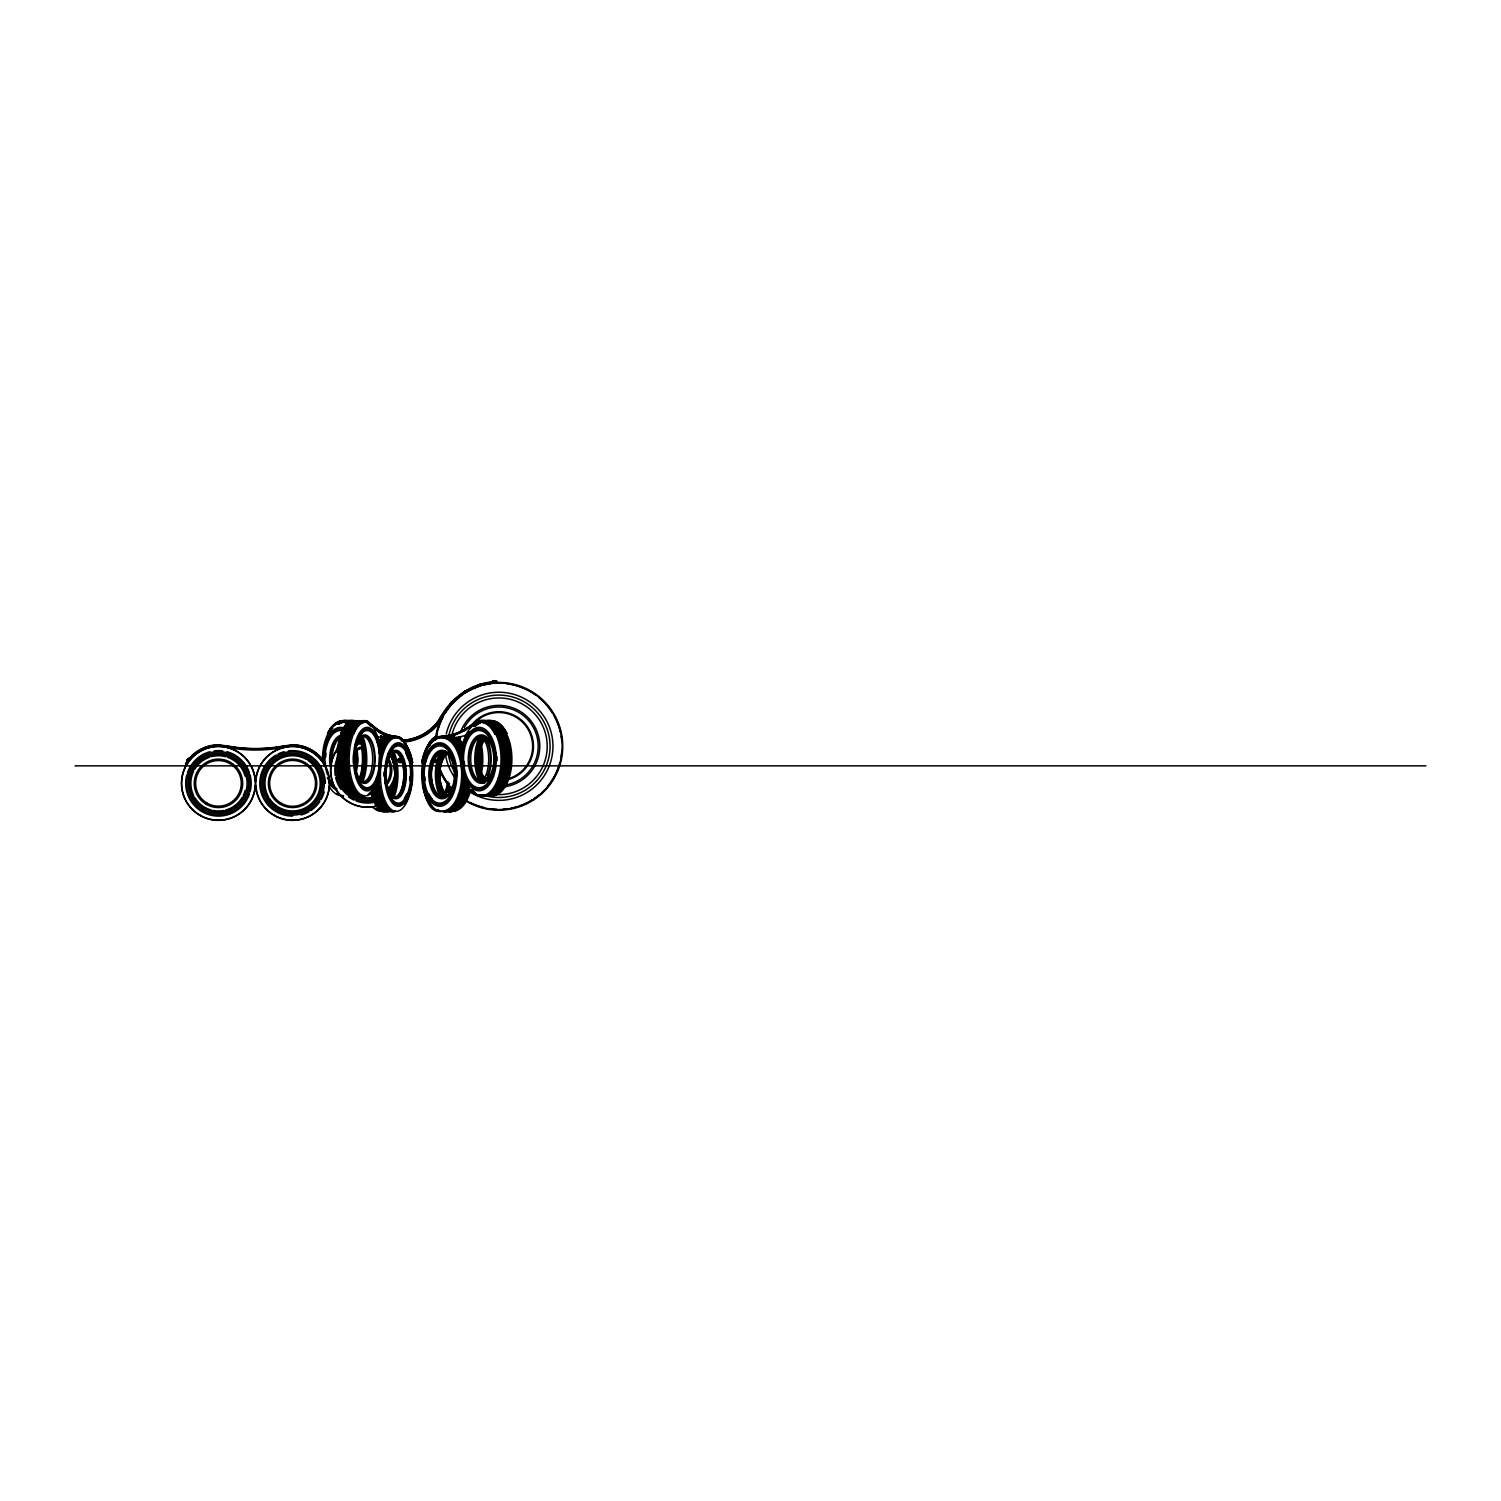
<?xml version="1.0" encoding="UTF-8"?>
<svg xmlns="http://www.w3.org/2000/svg" width="1501" height="1501" viewBox="0 0 1501 1501"><rect width="100%" height="100%" fill="white"/><g stroke="black" fill="none" stroke-linecap="round" stroke-linejoin="round"><path stroke-width="1.5" d="M352.21 720.93A37.825 16.286 90 0 0 340.952 733.389L353.579 734.214A36.587 15.761 -90 0 1 372.436 726.09A156.442 67.357 90 0 0 395.664 737.573A36.587 15.761 -90 0 1 411.48 762.808L411.48 762.414A37.825 16.286 -90 0 0 399.379 737.104L395.213 736.353A155.335 66.87 -90 0 1 372.117 724.945L367.764 721.418A38.107 16.398 -90 0 0 352.172 733.201L350.352 733.201A38.107 16.398 -90 0 1 361.685 720.649M434.633 760.219C434.802 764.835 435.909 759.506 434.746 760.519M411.462 762.752L410.918 762.452A37.731 20.489 -90 0 0 409.304 755.66M497.375 730.762L497.506 729.636M502.253 730.555L502.929 729.824M502.141 730.236L503.454 730.068M492.684 720.93A37.825 20.545 90 0 1 506.888 733.389L494.936 734.214A36.587 19.869 90 0 0 471.145 726.09A156.442 84.975 90 0 1 441.838 737.573A36.587 19.869 -90 0 0 421.894 762.808L421.781 762.414A37.825 20.545 -90 0 1 437.035 737.104L444.409 736.072A155.091 84.244 90 0 0 456.773 733.651M399.96 761.382C397.371 760.275 402.024 762.152 399.604 759.75M495.78 729.993L497.544 728.473L498.726 730.33L497.075 730.931L496.156 728.473M498.445 730.931L498.82 729.411M501.296 730.011L503.041 728.492L503.961 730.931L501.296 730.011L504.242 730.349M503.961 730.931L504.336 729.411M404.144 743.07A36.587 19.869 90 0 1 412.512 762.808L412.625 762.414A37.825 20.545 90 0 0 404.726 742.939M435.965 760.369L434.389 759.131L433.17 761.87L435.571 761.87L435.403 759.881L435.571 761.87M409.923 759.337L409.642 756.41L410.28 758.043M410.317 758.999L410.655 757.705M412.531 762.752L410.674 762.339M409.21 759.337L408.985 756.41M409.51 758.999L409.998 757.705M399.135 760.275L400.729 760.838M495.874 729.073L497.544 728.473M497.075 730.931L498.726 730.33M501.653 728.492L504.055 730.011M409.623 758.512L408.685 756.748M438.892 720.011C450.037 698.209 471.914 682.036 496.887 681.529L480.282 684.287L464.822 691.267L451.576 701.943M439.136 720.18L441.707 715.639L442.795 716.371A49.101 49.101 0 0 1 404.989 741.325M439.324 720.311L451.651 701.999M493.529 727.066A37.731 20.489 90 0 1 497.6 733.464L497.75 733.201A38.107 20.695 90 0 0 478.069 721.418L473.059 724.683M497.6 733.464L499.026 733.464A37.731 20.489 -90 0 0 494.955 727.066M499.026 733.464L500.79 733.464A37.731 20.489 -90 0 0 486.624 721.024M500.79 733.464L503.323 733.464A37.731 20.489 -90 0 0 499.251 727.066M503.323 733.464L504.749 733.464A37.731 20.489 -90 0 0 500.677 727.066M504.749 733.464L506.888 733.389M189.595 758.418L188.244 760.256M442.101 715.902L451.914 702.243L464.935 691.454M186.874 761.626L188.807 759.112M188.544 759.468L187.419 759.562M188.788 759.525L187.381 760.951M187.231 761.176L188.357 758.418L187.306 761.476M187.55 761.101L189.445 758.268M188.469 759.562L187.981 760.594M345.849 730.631L345.868 729.43L344.874 730.649M346.149 730.199L345.136 730.574M398.028 760.369L399.622 759.131L401.067 759.881L399.773 762.602C397.803 758.08 400.335 765.548 398.478 759.881M399.622 759.131L401.367 761.382M456.942 698.397L465.085 691.717L480.376 684.587M452.514 702.824L463.809 693.575M497.75 733.201L494.936 734.214M321.252 758.343L323.522 759.544M343.785 729.411L346.506 728.473L343.785 729.411L345.793 730.931L346.506 728.473M344.292 730.931L346.994 730.011M349.752 729.411L352.454 728.492L349.752 729.411L351.741 730.931L352.454 728.492M350.258 730.931L352.96 730.011M330.07 729.411L330.445 730.931L330.07 729.411L332.753 728.492A2.308 1.257 -25.1 0 0 331.608 728.717M346.468 722.9A36.587 19.869 90 0 0 327.574 734.214L327.818 733.201A38.107 20.695 90 0 1 347.5 721.418M473.49 724.683L478.481 721.418A38.107 20.695 90 0 1 498.182 733.201M476.155 723.595L479.494 721.418M476.211 723.951L479.926 721.418M476.643 723.951L479.945 721.793M476.267 724.683L479.607 722.506M351.046 729.861L351.816 730.631L351.834 729.43M340.952 733.389L341.309 733.201A38.107 16.398 90 0 1 352.641 720.649M491.934 681.998L496.418 681.285L491.972 682.223M496.381 681.585L492.197 682.205M497.075 682.711C474.504 683.462 453.64 696.633 442.626 716.258A48.895 48.895 0 0 1 404.97 741.138M424.595 762.339L421.894 762.808M493.623 681.717L495.011 681.529L494.092 682.223M422.926 762.414L423.92 762.452M495.03 682.036L493.698 682.205L496.137 681.529M493.566 681.848L495.049 681.773M495.799 681.698L493.904 682.167M492.778 682.186L492.591 681.098L495.424 680.685L495.593 681.717L493.829 681.679M492.722 681.867L495.555 681.398M486.587 683.574L490.771 683.124M494.748 681.717L496.193 681.792M438.724 737.216L445.835 736.072A155.091 84.244 90 0 0 450.825 735.509M492.609 681.154L495.424 680.628M497.075 729.467L496.737 730.537M330.164 730.349L331.552 730.349M327.818 733.201L329.075 733.201M341.309 733.201L342.66 733.201A38.107 16.398 90 0 1 353.992 720.649M342.66 733.201L344.198 733.201A38.107 16.398 -90 0 1 355.531 720.649M344.198 733.201L346.112 733.201A38.107 16.398 90 0 1 357.444 720.649M346.112 733.201L348.814 733.201A38.107 16.398 -90 0 1 360.146 720.649M348.814 733.201L350.352 733.201M75.05 765.848L1425.95 765.848M396.977 736.841L391.686 736.072A155.091 84.244 90 0 1 386.695 735.509M350.915 730.555L352.172 729.542M352.172 733.201L353.579 734.214M497.413 729.824L496.55 730.424M380.86 735.903L384.275 737.723M497.263 729.073L498.538 730.011M496.062 729.411L497.356 730.33M366.413 721.418L370.372 724.683A155.091 66.757 -90 0 0 372.229 726.371M365.963 721.418L369.921 724.683M424.126 758.043L424.108 758.999A31.727 13.659 -90 0 0 423.076 764.722M451.463 701.83L452.833 703.125M322.208 759.112L323.784 761.157M322.133 759.468L321.908 758.737M321.458 758.587L322.903 760.031L321.852 758.737M323.222 760.838L322.996 760.144M322.602 758.418L324.122 762.001M464.653 691.023L465.423 692.261M480.207 684.006L480.62 685.394M496.85 681.266L497.187 683.33M493.998 680.816L494.185 681.979M450.094 737.554A37.018 20.113 -90 0 1 463.077 748.023M468.162 785.961A37.018 20.113 -90 0 1 447.992 811.497M450.075 737.985A36.587 19.869 -90 0 1 462.908 748.324M467.956 785.83A36.587 19.869 -90 0 1 448.011 811.065M451.951 737.554A37.018 20.113 90 0 1 461.858 743.483M469.588 788.231A37.018 20.113 90 0 1 449.85 811.497M451.932 737.985A36.587 19.869 90 0 1 461.726 743.839M469.363 788.081A36.587 19.869 90 0 1 449.868 811.065M440.938 811.197A37.018 20.113 90 0 1 437.504 809.733M444.784 737.554A37.018 20.113 90 0 1 461.633 757.724M463.809 776.467A37.018 20.113 90 0 1 442.664 811.497M444.765 737.985A36.587 19.869 -90 0 1 449.868 739.73M454.54 743.839A36.587 19.869 -90 0 1 461.426 757.911M463.565 776.449A36.587 19.869 -90 0 1 452.739 807.125M447.861 810.315A36.587 19.869 -90 0 1 444.409 811.103M444.352 737.554A37.018 20.113 -90 0 1 461.22 757.724M463.377 776.467A37.018 20.113 -90 0 1 442.251 811.497M440.506 811.197A37.018 20.113 -90 0 1 437.091 809.733M444.334 737.985A36.587 19.869 90 0 1 449.437 739.73M454.128 743.839A36.587 19.869 90 0 1 461.013 757.911M463.152 776.449A36.587 19.869 90 0 1 452.326 807.125M447.429 810.315A36.587 19.869 90 0 1 443.996 811.103M446.21 737.554A37.018 20.113 90 0 1 461.726 753.558M465.16 778.381A37.018 20.113 90 0 1 444.108 811.497M446.191 737.985A36.587 19.869 90 0 1 451.294 739.73M455.985 743.839A36.587 19.869 90 0 1 461.539 753.802M454.184 807.125A36.587 19.869 90 0 0 464.935 778.344A37.018 20.113 90 0 1 443.677 811.497M452.608 808.457A36.587 19.869 90 0 1 445.853 811.103M447.561 737.554A37.018 20.113 90 0 1 463.077 753.558M466.173 782.227A37.018 20.113 90 0 1 445.459 811.497M449.268 738.286A36.587 19.869 90 0 1 461.276 750.05M466.136 780.257A36.587 19.869 90 0 1 447.204 811.103M443.808 795.661A25.198 13.697 90 0 1 445.046 752.076M438.667 780.801A30.189 16.398 -90 0 1 438.311 774.91M450.506 737.985A36.587 19.869 -90 0 1 463.34 748.324M468.368 785.83A36.587 19.869 -90 0 1 448.424 811.065M448.743 737.554A37.018 20.113 -90 0 1 462.627 749.75M467.355 782.227A37.018 20.113 -90 0 1 446.641 811.497M448.724 737.985A36.587 19.869 -90 0 1 462.458 750.05M467.13 782.134A36.587 19.869 -90 0 1 446.66 811.065M453.246 738.286A36.587 19.869 90 0 1 463.377 746.71M468.95 788.081A36.587 19.869 90 0 1 449.437 811.065M451.538 737.554A37.018 20.113 90 0 1 463.546 746.372M469.156 788.231A37.018 20.113 90 0 1 449.418 811.497M450.525 737.554A37.018 20.113 90 0 1 463.509 748.023M468.593 785.961A37.018 20.113 90 0 1 448.405 811.497M445.778 737.985A36.587 19.869 90 0 1 450.882 739.73M455.554 743.839A36.587 19.869 90 0 1 461.82 755.829M464.578 776.449A36.587 19.869 90 0 1 453.752 807.125M452.195 808.457A36.587 19.869 90 0 1 445.422 811.103M445.797 737.554A37.018 20.113 90 0 1 462.027 755.603M431.988 798.738A28.857 15.667 90 0 1 428.873 793.841M425.196 780.52A28.857 15.667 90 0 1 424.896 776.786M454.916 763.127A28.857 15.667 90 0 1 455.61 766.711M455.422 783.447A28.857 15.667 90 0 1 451.97 794.217M452.176 756.054A27.618 15.01 90 0 1 454.39 761.983M454.934 764.178A27.618 15.01 90 0 1 455.704 768.793M455.291 783.072A27.618 15.01 90 0 1 453.602 789.564M453.583 737.779A36.812 20.001 90 0 1 463.415 743.652M470.582 790.37A36.812 20.001 90 0 1 451.482 811.29M427.053 794.817A32.741 17.787 90 0 1 425.177 789.395M423.62 781.346A32.741 17.787 90 0 1 423.263 772.809M423.357 770.688A32.741 17.787 90 0 1 424.108 764.403M446.229 796.75A22.721 12.346 -90 0 1 431.369 776.317A22.815 12.402 90 0 1 444.352 751.738M444.315 751.851A22.721 12.346 -90 0 0 431.369 776.317A22.815 12.402 90 0 0 446.285 796.843M439.718 767.049A24.222 13.153 -90 0 0 444.127 793.616A22.815 9.832 -90 0 1 442.138 789.789M440.112 765.078A24.222 13.153 -90 0 1 443.414 756.542M448.33 796.224A22.815 12.402 -90 0 1 439.793 776.317A22.815 12.402 -90 0 1 446.529 754.196A22.721 12.346 90 0 0 439.812 776.317A22.721 12.346 90 0 0 448.292 796.13M446.716 796.13A22.721 12.346 90 0 1 438.217 773.334A22.721 12.346 90 0 1 447.973 752.32M444.859 754.196A22.815 12.402 -90 0 0 438.142 776.317A22.928 12.458 90 0 0 446.623 796.337A22.815 12.402 -90 0 1 438.142 776.317A22.928 12.458 90 0 1 444.821 754.102M445.009 797.688A27.618 15.01 90 0 1 438.911 765.998M439.361 763.746A27.618 15.01 90 0 1 445.234 751.1M444.033 797.275A28.857 15.667 -90 0 1 443.189 753.089M443.771 798.326A30.189 16.398 -90 0 1 442.889 752.095M440.956 795.605A31.502 17.111 -90 0 1 442.232 751.119M439.962 796.449A32.741 17.787 90 0 1 440.431 751.663M442.082 791.759A28.632 15.554 90 0 1 440.637 787.537M439.286 780.482A28.632 15.554 90 0 1 439.699 765.679M423.77 781.083A31.502 17.111 -90 0 1 423.939 766.767M425.121 763.352A30.189 16.398 90 0 1 426.603 758.099M456.567 770.182A30.189 16.398 90 0 1 456.717 776.111M424.07 759.844A2.308 1.745 -49.1 0 1 424.108 756.992M434.521 758.53A2.308 1.745 -49.1 0 1 435.384 761.645A2.308 1.745 -49.1 0 1 432.025 761.645M433.001 759.131A2.308 1.745 -49.1 0 1 433.489 758.793M471.802 724.683A155.091 84.244 -90 0 1 442.72 736.072L437.429 736.841A38.107 20.695 90 0 0 422.044 762.339M442.307 736.353A155.335 84.375 90 0 0 471.445 724.945L476.811 721.418A38.107 20.695 90 0 1 496.493 733.201M452.176 735.509A155.091 84.244 -90 0 1 447.185 736.072M470.789 726.728A155.429 84.431 -90 0 1 468.443 728.266M466.06 729.674A155.429 84.431 -90 0 1 463.678 730.949M456.379 734.027A155.429 84.431 -90 0 1 453.921 734.777M451.463 735.396A155.429 84.431 -90 0 1 443.977 736.447M433.676 740.5A37.731 20.489 90 0 1 436.997 738.023M435.646 738.773A38.107 20.695 90 0 1 439.118 736.841M456.811 734.027A155.429 84.431 90 0 1 454.353 734.777M451.876 735.396A155.429 84.431 90 0 1 444.409 736.447M447.185 736.447A155.429 84.431 -90 0 0 452.176 735.884A155.091 84.244 -90 0 1 449.7 736.072M452.889 735.396A155.429 84.431 90 0 1 445.422 736.447M438.686 736.841A38.107 20.695 -90 0 0 429.136 745.791A38.107 16.398 90 0 1 436.791 736.841M470.732 726.371A155.091 84.244 90 0 1 468.387 727.91M466.023 729.317A155.091 84.244 90 0 1 461.22 731.737M458.799 732.769A155.091 84.244 90 0 1 443.977 736.072M486.643 721.343A37.731 20.489 -90 0 1 490.133 722.825M466.211 735.134A156.442 84.975 90 0 1 453.734 737.573M494.411 722.825A37.731 20.489 -90 0 1 497.713 725.396M485.574 720.874A38.107 20.695 -90 0 1 503.473 733.201M485.986 720.874A38.107 20.695 -90 0 1 503.904 733.201M494.842 722.825A37.731 20.489 90 0 1 498.126 725.396M499.664 727.066A37.731 20.489 90 0 1 503.736 733.464M481.277 720.874A38.107 20.695 -90 0 1 499.176 733.201M487.056 721.343A37.731 20.489 90 0 1 490.546 722.825M495.368 727.066A37.731 20.489 90 0 1 499.439 733.464M488.688 720.874A38.107 20.695 -90 0 1 506.587 733.201M492.778 721.343A37.731 20.489 -90 0 1 496.268 722.825M501.09 727.066A37.731 20.489 -90 0 1 505.162 733.464M492.366 721.343A37.731 20.489 -90 0 1 495.855 722.825M484.223 720.874A38.107 20.695 90 0 1 502.122 733.201M487.806 721.024A37.731 20.489 -90 0 1 501.972 733.464M452.87 735.021A155.091 84.244 90 0 1 445.403 736.072M486.999 720.874A38.107 20.695 -90 0 1 504.918 733.201M483.041 720.874A38.107 20.695 90 0 1 500.959 733.201M481.69 720.874A38.107 20.695 90 0 1 499.608 733.201M478.519 721.793A37.731 20.489 90 0 1 489.12 722.825M493.942 727.066A37.731 20.489 90 0 1 498.013 733.464M476.417 721.7A37.825 20.545 90 0 1 495.968 733.389M450.863 736.222A155.429 84.431 90 0 1 448.367 736.447M487.412 720.874A38.107 20.695 -90 0 1 505.33 733.201M503.961 729.373A36.587 19.869 -90 0 1 505.95 732.488M454.071 736.222A155.429 84.431 90 0 1 451.557 736.447M453.64 736.222A155.429 84.431 90 0 1 451.144 736.447M452.645 736.222A155.429 84.431 90 0 1 450.131 736.447M452.627 735.846A155.091 84.244 90 0 1 450.131 736.072M478.106 721.793A37.731 20.489 90 0 1 488.688 722.825M452.214 736.222A155.429 84.431 90 0 1 449.7 736.447M445.835 736.447A155.429 84.431 -90 0 0 450.825 735.884A155.091 84.244 90 0 1 448.367 736.072M496.962 756.654A31.502 17.111 -90 0 1 496.981 760.763M464.653 773.428A31.502 17.111 -90 0 1 463.771 769.638M462.965 763.653A31.502 17.111 -90 0 1 462.815 757.461M495.762 752.845A30.189 16.398 -90 0 1 496.099 760.707M493.867 746.016A28.857 15.667 -90 0 1 494.673 749.487M494.805 768.043A28.857 15.667 -90 0 1 493.735 772.677M464.559 765.116A28.857 15.667 -90 0 1 464.278 761.382M489.645 737.347A27.618 15.01 -90 0 1 491.559 740.631M493.773 746.579A27.618 15.01 -90 0 1 494.748 751.044M497.619 734.345A37.018 20.113 -90 0 1 500.002 777.912A37.018 20.113 -90 0 1 478.144 795.192M476.474 794.329A37.018 20.113 -90 0 1 471.727 790.164M467.73 783.897A37.018 20.113 -90 0 1 465.404 778.043M466.567 736.972A37.018 20.113 -90 0 1 469.231 731.606M473.547 726.128A37.018 20.113 -90 0 1 478.5 722.9M497.45 734.627A36.587 19.869 -90 0 1 488.482 794.123M486.812 794.911A36.587 19.869 -90 0 1 478.2 794.779M474.916 792.809A36.587 19.869 -90 0 1 471.858 789.807M475.235 725.189A36.587 19.869 -90 0 1 478.556 723.332M497.882 734.627A36.587 19.869 -90 0 1 488.913 794.123M487.243 794.911A36.587 19.869 -90 0 1 478.631 794.779M475.348 792.809A36.587 19.869 -90 0 1 472.271 789.807M475.648 725.189A36.587 19.869 -90 0 1 478.969 723.332M498.051 734.345A37.018 20.113 -90 0 1 500.433 777.912A37.018 20.113 -90 0 1 478.575 795.192M476.886 794.329A37.018 20.113 -90 0 1 472.158 790.164M473.978 726.128A37.018 20.113 -90 0 1 478.913 722.9M499.064 734.345A37.018 20.113 -90 0 1 501.447 777.912A37.018 20.113 -90 0 1 479.588 795.192M474.991 726.128A37.018 20.113 -90 0 1 479.926 722.9M498.895 734.627A36.587 19.869 -90 0 1 489.926 794.123M488.257 794.911A36.587 19.869 -90 0 1 479.645 794.779M499.308 734.627A36.587 19.869 -90 0 1 490.339 794.123M488.669 794.911A36.587 19.869 -90 0 1 480.057 794.779M499.477 734.345A37.018 20.113 -90 0 1 501.859 777.912A37.018 20.113 -90 0 1 480.02 795.192M475.404 726.128A37.018 20.113 -90 0 1 480.358 722.9M500.827 734.345A37.018 20.113 -90 0 1 503.21 777.912A37.018 20.113 -90 0 1 481.371 795.192M500.659 734.627A36.587 19.869 -90 0 1 503.023 777.687A36.587 19.869 -90 0 1 481.408 794.779M501.841 734.627A36.587 19.869 -90 0 1 504.205 777.687A36.587 19.869 -90 0 1 482.59 794.779M488.125 722.15A37.018 20.113 -90 0 1 493.285 723.914M502.009 734.345A37.018 20.113 -90 0 1 504.392 777.912A37.018 20.113 -90 0 1 482.553 795.192M503.36 734.345A37.018 20.113 -90 0 1 505.743 777.912A37.018 20.113 -90 0 1 483.904 795.192M503.191 734.627A36.587 19.869 -90 0 1 494.223 794.123M492.553 794.911A36.587 19.869 -90 0 1 483.941 794.779M503.623 734.627A36.587 19.869 -90 0 1 494.655 794.123M492.985 794.911A36.587 19.869 -90 0 1 484.373 794.779M503.792 734.345A37.018 20.113 -90 0 1 506.175 777.912A37.018 20.113 -90 0 1 484.316 795.192M504.805 734.345A37.018 20.113 -90 0 1 507.188 777.912A37.018 20.113 -90 0 1 485.33 795.192M504.636 734.627A36.587 19.869 -90 0 1 495.668 794.123M493.998 794.911A36.587 19.869 -90 0 1 485.386 794.779M505.049 734.627A36.587 19.869 -90 0 1 496.08 794.123M494.411 794.911A36.587 19.869 -90 0 1 485.799 794.779M503.342 730.968A37.018 20.113 -90 0 1 508.239 775.792A37.018 20.113 -90 0 1 485.761 795.192M503.867 729.617A36.812 20.001 -90 0 1 505.875 732.769M506.775 734.496A36.812 20.001 -90 0 1 509.139 777.799A36.812 20.001 -90 0 1 487.412 794.986M486.868 737.516A22.721 12.346 -90 0 1 489.758 740.068M482.403 781.796A22.721 12.346 -90 0 1 470.732 757.93A22.721 12.346 -90 0 1 483.697 736.428M487.675 780.726A22.721 12.346 -90 0 1 479.194 760.894A22.721 12.346 -90 0 1 485.892 738.886M486.099 780.726A22.721 12.346 -90 0 1 477.618 760.894A22.815 12.402 -90 0 1 484.241 738.792A22.721 12.346 -90 0 0 477.618 760.894A22.815 12.402 -90 0 0 486.043 780.82M484.448 779.432A24.222 13.153 -90 0 1 482.628 776.824A34.561 34.561 0 0 0 488.819 779.375M481.821 775.323A24.222 13.153 -90 0 1 479.888 770.107M478.744 764.159A24.222 13.153 -90 0 1 478.781 753.671M479.494 749.656A24.222 13.153 -90 0 1 482.797 741.119M483.191 780.257A25.198 13.697 -90 0 1 484.429 736.672M484.391 782.284A27.618 15.01 -90 0 1 478.219 767.18M477.881 764.853A27.618 15.01 -90 0 1 478.012 752.32M478.294 750.594A27.618 15.01 -90 0 1 482.515 738.586M484.523 783.316A28.857 15.667 -90 0 1 482.571 737.666M483.153 782.903A30.189 16.398 -90 0 1 482.271 736.691M480.339 780.201A31.502 17.111 -90 0 1 481.615 735.696M479.344 781.027A32.741 17.787 -90 0 1 479.813 736.259M480.02 772.114A28.632 15.554 -90 0 1 479.213 768.681M478.669 765.078A28.632 15.554 -90 0 1 478.8 752.057M479.551 747.93A28.632 15.554 -90 0 1 482.496 739.58M464.559 773.991A32.741 17.787 -90 0 1 463.64 770.051M463.002 765.923A32.741 17.787 -90 0 1 462.908 753.146M506.681 737.892A31.727 17.243 -90 0 1 508.689 742.901M509.721 746.579A31.727 17.243 -90 0 1 510.471 750.519M478.05 765.397A30.189 16.398 -90 0 1 477.693 759.506M393.318 811.497A37.018 15.929 -90 0 1 376.901 782.227M379.34 753.558A37.018 15.929 -90 0 1 391.648 737.554M393.3 811.065A36.587 15.761 -90 0 1 377.07 782.134M379.509 753.802A36.587 15.761 -90 0 1 391.667 737.985M395.307 811.497A37.018 15.929 90 0 1 378.571 776.467M380.278 757.724A37.018 15.929 90 0 1 393.637 737.554M395.307 811.065A36.587 15.761 90 0 1 378.74 776.449M380.447 757.911A36.587 15.761 90 0 1 389.603 739.73M387.596 811.497A37.018 15.929 90 0 1 372.379 790.464A36.587 15.761 -90 0 0 379.622 807.125M378.083 743.483A37.018 15.929 90 0 1 385.926 737.554M383.487 810.315A36.587 15.761 -90 0 1 380.86 808.457M378.177 743.839A36.587 15.761 -90 0 1 385.945 737.985M387.145 811.497A37.018 15.929 -90 0 1 371.929 790.464M377.633 743.483A37.018 15.929 -90 0 1 385.476 737.554M383.036 810.315A36.587 15.761 90 0 1 380.41 808.457M379.153 807.125A36.587 15.761 90 0 1 372.098 790.276M377.727 743.839A36.587 15.761 90 0 1 385.494 737.985M389.134 811.497A37.018 15.929 90 0 1 373.505 788.231M379.622 743.483A37.018 15.929 90 0 1 387.464 737.554M385.025 810.315A36.587 15.761 90 0 1 373.674 788.081M379.734 743.839A36.587 15.761 90 0 1 383.43 739.73M390.598 811.497A37.018 15.929 90 0 1 374.593 785.961M378.89 747.46A37.018 15.929 90 0 1 388.928 737.554M390.579 811.065A36.587 15.761 90 0 1 374.781 785.83M379.021 747.779A36.587 15.761 90 0 1 384.894 739.73M373.299 798.119A31.727 13.659 90 0 1 371.685 794.067M394.782 760.876A31.727 13.659 90 0 1 395.438 764.722M396.058 777.011A31.727 13.659 90 0 1 395.814 781.12M395.589 783.128A31.727 13.659 90 0 1 394.613 788.944M390.842 752.076A25.198 10.845 -90 0 1 391.817 795.661M393.131 758.099A30.189 13.002 -90 0 1 393.806 788.231M391.874 811.497A37.018 15.929 -90 0 1 375.869 785.961A36.587 15.761 -90 0 0 391.855 811.065M379.19 749.75A37.018 15.929 -90 0 1 390.204 737.554M391.536 799.132A27.618 11.895 90 0 1 389.772 796.581M385.626 783.072A27.618 11.895 90 0 1 385.288 768.793M386.339 761.983A27.618 11.895 90 0 1 387.427 757.911M388.084 756.054A27.618 11.895 90 0 1 393.262 748.267M394.857 811.065A36.587 15.761 90 0 1 378.29 776.449M380.485 755.829A36.587 15.761 90 0 1 389.153 739.73M394.857 811.497A37.018 15.929 90 0 1 378.102 776.467M380.335 755.603A37.018 15.929 90 0 1 393.187 737.554M393.769 811.497A37.018 15.929 90 0 1 377.351 782.227M379.809 753.558A37.018 15.929 90 0 1 392.099 737.554M393.769 811.065A36.587 15.761 -90 0 1 377.37 780.257A31.727 13.659 -90 0 0 369.978 728.079A31.727 13.659 -90 0 0 354.142 768.925A31.727 13.659 -90 0 0 377.295 780.351M379.959 753.802A36.587 15.761 -90 0 1 388.065 739.73M379.321 750.05A36.587 15.761 -90 0 1 386.17 739.73M386.62 763.54A24.222 10.432 -90 0 1 402.643 756.072A24.222 10.432 -90 0 1 402.08 794.029A24.222 10.432 -90 0 1 386.301 783.991M385.982 782.021A24.222 10.432 -90 0 1 386.245 765.454M388.684 811.497A37.018 15.929 90 0 1 373.055 788.231M379.171 743.483A37.018 15.929 90 0 1 387.014 737.554M384.575 810.315A36.587 15.761 90 0 1 373.224 788.081M379.265 743.839A36.587 15.761 90 0 1 382.98 739.73M385.382 811.29A36.812 15.854 -90 0 1 371.272 794.573M377.107 742.038A36.812 15.854 -90 0 1 383.731 737.779M389.416 754.196A22.815 9.832 90 0 1 390.316 793.673A22.721 9.775 -90 0 0 389.453 754.29M391.855 756.542A24.222 10.432 90 0 1 394.557 783.597M394.181 785.53A24.222 10.432 90 0 1 390.56 794.836M391.461 755.003A28.632 12.327 -90 0 1 391.611 793.691M393.3 750.2A32.741 14.091 90 0 1 394.331 796.449M392.399 751.119A31.502 13.565 -90 0 1 393.393 795.605M391.836 752.095A30.189 13.002 90 0 1 392.793 794.723M391.63 753.089A28.857 12.421 90 0 1 392.549 793.841M391.817 754.009A27.618 11.895 90 0 1 391.179 796.299M405.777 753.089A28.857 12.421 -90 0 1 407.897 758.812M409.848 776.786A28.857 12.421 -90 0 1 409.623 780.52M406.696 793.841A28.857 12.421 -90 0 1 404.238 798.738M385.663 783.447A28.857 12.421 -90 0 1 385.325 768.531M409.229 758.512A32.741 14.091 90 0 1 410.017 762.395M410.599 766.467A32.741 14.091 90 0 1 410.711 781.346M409.492 789.395A32.741 14.091 90 0 1 407.409 796.449M410.636 772.959A30.189 13.002 -90 0 1 410.617 776.899M385.307 783.86A30.189 13.002 -90 0 1 384.875 780.032M408.854 757.367A31.502 13.565 -90 0 1 409.717 760.969M410.617 766.767A31.502 13.565 -90 0 1 410.749 781.083M383.918 776.186A31.502 13.565 -90 0 1 383.956 772.058M410.223 759.093A2.308 1.895 41.9 0 0 408.872 756.241A2.308 1.745 49.1 0 1 410.636 759.506M340.783 734.214A36.587 15.761 90 0 1 343.917 728.004M345.099 726.39A36.587 15.761 90 0 1 351.666 722.15M393.431 736.072A155.091 66.757 -90 0 1 375.963 729.317M371.741 724.683A155.091 66.757 -90 0 0 394.782 736.072L398.985 736.841A38.107 16.398 -90 0 1 411.18 762.339A38.107 20.695 -90 0 0 408.779 753.352M392.981 736.072A155.091 66.757 90 0 1 381.235 732.769M379.303 731.737A155.091 66.757 90 0 1 375.513 729.317M391.892 736.072A155.091 66.757 90 0 1 384.031 734.402M382.08 733.651A155.091 66.757 90 0 1 380.147 732.769M386.733 735.846A155.091 66.757 -90 0 0 388.721 736.072A155.091 84.244 -90 0 1 386.057 735.846A155.429 66.907 90 0 0 389.979 736.447M385.719 736.447A155.429 66.907 90 0 1 383.731 736.222M385.269 736.447A155.429 66.907 -90 0 1 383.28 736.222M388.703 736.447A155.429 66.907 -90 0 1 386.714 736.222M343.11 733.201A38.107 16.398 90 0 1 354.442 720.649M386.808 736.447A155.429 66.907 90 0 1 384.819 736.222M382.886 737.573A156.442 67.357 90 0 1 376.92 736.503M392.962 736.447A155.429 66.907 90 0 1 387.033 735.396M385.082 734.777A155.429 66.907 90 0 1 383.13 734.027M379.265 732.113A155.429 66.907 90 0 1 377.351 730.949M393.412 736.447A155.429 66.907 90 0 1 387.483 735.396A155.091 66.757 -90 0 0 391.442 736.072M385.532 734.777A155.429 66.907 90 0 1 383.581 734.027M381.648 733.126A155.429 66.907 90 0 1 377.802 730.949M372.173 726.728A155.429 66.907 90 0 1 370.315 725.039M344.311 733.464A37.731 16.248 -90 0 1 347.538 727.066M351.365 722.825A37.731 16.248 -90 0 1 355.531 721.024M385.532 735.021A155.091 66.757 -90 0 1 383.581 734.402M381.629 733.651A155.091 66.757 -90 0 1 379.697 732.769M348.926 733.464A37.731 16.248 -90 0 1 352.153 727.066M349.264 733.201A38.107 16.398 -90 0 1 360.596 720.649M349.377 733.464A37.731 16.248 90 0 1 352.604 727.066M344.761 733.464A37.731 16.248 90 0 1 347.988 727.066M351.816 722.825A37.731 16.248 90 0 1 355.981 721.024M350.915 733.464A37.731 16.248 -90 0 1 354.142 727.066M350.465 733.464A37.731 16.248 -90 0 1 353.692 727.066M347.369 733.201A38.107 16.398 90 0 1 358.701 720.649M347.481 733.464A37.731 16.248 90 0 1 358.701 721.024M344.648 733.201A38.107 16.398 90 0 1 355.981 720.649M352.679 733.389A37.825 16.286 90 0 1 368.177 721.7M346.206 733.464A37.731 16.248 -90 0 1 357.444 721.024M343.222 733.464A37.731 16.248 90 0 1 346.45 727.066M350.277 722.825A37.731 16.248 90 0 1 354.442 721.024M350.802 733.201A38.107 16.398 -90 0 1 362.135 720.649M391.874 736.447A155.429 66.907 90 0 1 385.945 735.396A155.091 66.757 90 0 0 389.997 736.072A155.091 84.244 -90 0 1 387.502 735.846A155.429 66.907 90 0 0 391.423 736.447M387.258 736.447A155.429 66.907 -90 0 1 385.269 736.222M342.772 733.464A37.731 16.248 90 0 1 345.999 727.066M349.827 722.825A37.731 16.248 90 0 1 353.992 721.024M362.961 736.785A32.741 14.091 -90 0 1 363.129 781.027M339.357 748.192A32.741 14.091 -90 0 1 340.089 744.252M361.178 735.696A31.502 13.565 -90 0 1 362.191 780.201M339.32 748.605A31.502 13.565 -90 0 1 340.014 744.815M362.341 744.365A30.189 13.002 -90 0 1 362.585 772.827M340.108 775.567A30.189 13.002 -90 0 1 338.945 770.294M338.419 766.561A30.189 13.002 -90 0 1 341.365 738.924M364.856 761.607A31.727 13.659 -90 0 1 364.593 765.716M339.77 776.392A31.727 13.659 -90 0 1 341.083 737.892M354.18 795.868A36.812 15.854 -90 0 1 338.269 770.501A36.812 15.854 -90 0 1 344.723 728.248M355.925 796.093A37.018 15.929 -90 0 1 340.708 775.06A37.018 15.929 -90 0 1 343.26 734.345M355.925 795.661A36.587 15.761 -90 0 1 351.816 794.911M350.502 794.123A36.587 15.761 -90 0 1 343.391 734.627M356.375 795.661A36.587 15.761 -90 0 1 352.285 794.911M348.401 791.721A36.587 15.761 -90 0 1 343.842 734.627M356.394 796.093A37.018 15.929 -90 0 1 341.159 775.06A37.018 15.929 -90 0 1 343.71 734.345M357.482 796.093A37.018 15.929 -90 0 1 342.266 775.06A37.018 15.929 -90 0 1 344.798 734.345M357.463 795.661A36.587 15.761 -90 0 1 342.416 774.872A36.587 15.761 -90 0 1 344.93 734.627M357.913 795.661A36.587 15.761 -90 0 1 342.885 774.872A36.587 15.761 -90 0 1 345.38 734.627M357.932 796.093A37.018 15.929 -90 0 1 342.716 775.06A37.018 15.929 -90 0 1 345.249 734.345M359.377 796.093A37.018 15.929 -90 0 1 343.616 772.077A37.018 15.929 -90 0 1 348.739 729.936M351.065 726.428A37.018 15.929 -90 0 1 353.617 723.914M359.377 795.661A36.587 15.761 -90 0 1 344.329 774.872A36.587 15.761 -90 0 1 346.844 734.627M351.14 726.822A36.587 15.761 -90 0 1 353.673 724.308M360.653 795.661A36.587 15.761 -90 0 1 345.605 774.872A36.587 15.761 -90 0 1 348.119 734.627M360.653 796.093A37.018 15.929 -90 0 1 345.436 775.06A37.018 15.929 -90 0 1 347.969 734.345M362.097 796.093A37.018 15.929 -90 0 1 346.881 775.06A37.018 15.929 -90 0 1 349.433 734.345M362.097 795.661A36.587 15.761 -90 0 1 357.989 794.911M356.675 794.123A36.587 15.761 -90 0 1 349.564 734.627M362.548 795.661A36.587 15.761 -90 0 1 358.458 794.911M354.574 791.721A36.587 15.761 -90 0 1 350.014 734.627M362.567 796.093A37.018 15.929 -90 0 1 347.331 775.06A37.018 15.929 -90 0 1 349.883 734.345M363.655 796.093A37.018 15.929 -90 0 1 348.438 775.06A37.018 15.929 -90 0 1 350.971 734.345M363.636 795.661A36.587 15.761 -90 0 1 359.546 794.911M355.662 791.721A36.587 15.761 -90 0 1 351.103 734.627M364.086 795.661A36.587 15.761 -90 0 1 359.996 794.911M356.112 791.721A36.587 15.761 -90 0 1 351.553 734.627M367.933 723.707A37.018 15.929 -90 0 1 370.503 726.128M370.747 791.796A37.018 15.929 -90 0 1 368.195 794.329M364.105 796.093A37.018 15.929 -90 0 1 348.889 775.06A37.018 15.929 -90 0 1 351.422 734.345M354.986 768.437A30.189 13.002 -90 0 0 377.014 779.319A30.189 13.002 -90 0 0 370.053 729.599A30.189 13.002 -90 0 0 354.986 768.437A24.222 10.432 -90 0 0 370.86 778.625A24.222 10.432 -90 0 0 371.441 740.668A24.222 10.432 -90 0 0 355.399 748.117M354.274 760.388A24.222 10.432 -90 0 1 354.349 756.166M355.005 754.384A22.815 9.832 -90 0 1 370.972 741.719A22.815 9.832 -90 0 1 368.195 780.37A22.815 9.832 -90 0 1 354.874 756.335M360.315 783.728A27.618 11.895 -90 0 1 357.763 779.638M355.737 774.16A27.618 11.895 -90 0 1 354.761 769.9M354.03 764.159A27.618 11.895 -90 0 1 353.955 755.153M355.118 746.579A27.618 11.895 -90 0 1 362.041 732.844M360.615 784.835A28.857 12.421 -90 0 1 357.951 780.558M355.85 774.835A28.857 12.421 -90 0 1 354.818 770.388M353.861 760.632A28.857 12.421 -90 0 1 353.973 754.965M355.193 746.016A28.857 12.421 -90 0 1 357.032 739.805M379.415 757.536A30.189 13.002 -90 0 1 379.153 765.397M353.673 764.628A30.189 13.002 -90 0 1 353.729 752.845M362.36 736.428A22.721 9.775 -90 0 1 372.642 757.93A22.721 9.775 -90 0 1 363.392 781.796M362.529 743.408A28.857 12.421 -90 0 1 364.518 757.611M359.752 781.852A28.857 12.421 -90 0 0 364.537 759.487A27.618 11.895 -90 0 1 359.977 780.895M362.623 744.083A27.618 11.895 -90 0 1 364.518 757.667M361.966 740.387A25.198 10.845 -90 0 1 360.615 780.257M360.934 778.344A22.928 9.869 -90 0 0 360.034 738.698A22.815 9.832 -90 0 1 360.897 778.25M358.214 738.792A22.815 9.832 -90 0 1 359.095 778.25M360.653 741.119A24.222 10.432 -90 0 1 359.358 779.432M377.633 741.963A31.502 13.565 -90 0 1 378.496 745.547M379.153 749.374A31.502 13.565 -90 0 1 379.603 753.371M379.528 765.679A31.502 13.565 -90 0 1 379.04 769.638M378.346 773.428A31.502 13.565 -90 0 1 376.338 780.201M377.539 741.288A32.741 14.091 -90 0 1 378.44 745.021M379.115 748.999A32.741 14.091 -90 0 1 379.584 753.146M379.509 765.923A32.741 14.091 -90 0 1 379.002 770.051M377.333 777.668A32.741 14.091 -90 0 1 376.188 781.027M361.422 738.53A30.189 13.002 -90 0 1 364.893 757.536M364.912 759.506A30.189 13.002 -90 0 1 361.572 779.319M361.572 743.52A28.632 12.327 -90 0 1 360.39 778.287M441.088 811.497A37.018 15.929 -90 0 1 436.997 809.733M439.099 811.497A37.018 15.929 -90 0 1 429.061 801.59M431.35 805.211A36.587 15.761 -90 0 1 429.173 801.29M428.629 801.14A31.727 13.659 -90 0 1 424.314 790.746M423.882 788.944A31.727 13.659 -90 0 1 423.188 785.117M422.438 777.011A31.727 13.659 -90 0 1 422.419 772.865M439.474 780.801A30.189 13.002 90 0 1 439.211 772.959M448.199 783.86A30.189 13.002 -90 0 1 446.735 790.971M448.63 788.25A25.198 10.845 -90 0 1 446.791 793.26M441.594 788.269A22.815 9.832 -90 0 1 439.643 773.334M439.849 783.597A24.222 10.432 -90 0 1 439.118 773.259M440.975 787.537A28.632 12.327 -90 0 1 439.662 773.034M437.335 811.29A36.812 15.854 -90 0 1 422.926 784.516M422.419 778.381A36.812 15.854 -90 0 1 422.344 772.602M423.094 763.165A36.812 15.854 -90 0 1 423.864 758.68M424.877 754.478A36.812 15.854 -90 0 1 429.774 743.314M432.232 740.406A36.812 15.854 -90 0 1 434.877 738.53M439.549 811.497A37.018 15.929 -90 0 1 431.706 805.587M440.637 811.497A37.018 15.929 -90 0 1 436.547 809.733M444.765 794.761A22.721 9.775 -90 0 0 449.324 783.391A22.815 9.832 90 0 1 444.821 794.855M449.474 783.484A22.928 9.869 -90 0 1 444.859 794.967M448.105 783.991A24.222 10.432 -90 0 1 445.478 792.528M447.917 781.589A22.815 9.832 -90 0 1 445.159 791.477M448.424 785.323A27.618 11.895 -90 0 1 447.448 789.564M448.367 785.792A28.857 12.421 -90 0 1 447.354 790.239M448.818 785.698A30.189 13.002 -90 0 1 447.654 790.971M449.531 786.205A31.502 13.565 90 0 1 448.311 791.684M450.581 786.655A32.741 14.091 -90 0 1 449.306 792.359M447.786 783.372A28.632 12.327 -90 0 1 446.397 790.126M429.342 746.072A37.731 16.248 90 0 1 432.832 740.5M424.708 754.177A36.587 15.761 90 0 1 429.567 743.07M430.768 741.513A36.587 15.761 90 0 1 434.633 738.323M425.083 753.352A38.107 16.398 90 0 1 435.421 736.841M433.207 740.162A38.107 16.398 -90 0 1 437.241 736.841M424.745 753.502A37.825 16.286 90 0 1 435.027 737.104M475.686 721.418A38.107 16.398 -90 0 1 479.964 720.649M477.975 721.7A37.825 16.286 -90 0 1 482.196 720.93M476.192 721.793A37.731 16.248 -90 0 1 480.414 721.024M476.136 721.418A38.107 16.398 -90 0 1 480.414 720.649M477.506 721.418A38.107 16.398 -90 0 1 481.765 720.649M475.723 721.793A37.731 16.248 -90 0 1 479.964 721.024M484.223 739.974A22.815 9.832 -90 0 1 485.442 776.073M485.93 740.068A22.721 9.775 -90 0 1 487.15 775.998M486.418 738.811A24.222 10.432 -90 0 1 487.712 777.105M480.132 760.388A24.222 10.432 -90 0 1 479.626 766.598M479.401 754.403A22.721 9.775 -90 0 1 479.363 764.234M480.245 748.811A22.721 9.775 -90 0 1 479.738 771.495M480.414 747.686A25.198 10.845 -90 0 1 479.851 772.846M479.907 747.198A30.189 13.002 -90 0 1 480.676 752.845M480.32 768.437A30.189 13.002 -90 0 1 479.682 772.114M480.62 746.672A31.502 13.565 -90 0 1 480.395 772.677M481.258 744.252A32.741 14.091 -90 0 1 480.995 775.135M479.72 748.774A27.618 11.895 -90 0 1 480.32 753.371M479.57 747.723A28.857 12.421 -90 0 1 480.301 753.127M384.556 811.497A37.018 20.113 -90 0 1 375.963 808.851M382.811 811.103A36.587 19.869 -90 0 1 376.057 808.457M410.767 772.583A37.018 20.113 -90 0 1 410.692 778.4M410.767 766.823A37.018 20.113 90 0 1 410.767 782.227A36.587 19.869 -90 0 0 410.749 768.812M363.054 767.93A31.727 17.243 -90 0 1 364.068 762.001M411.293 783.128A31.727 17.243 -90 0 1 410.542 787.068M409.529 790.746A31.727 17.243 -90 0 1 407.521 795.755M382.924 811.29A36.812 20.001 -90 0 1 372.792 807.332M361.891 774.535A36.812 20.001 -90 0 1 364.068 757.817M409.51 754.478A36.812 20.001 -90 0 1 404.688 804.029M384.988 811.497A37.018 20.113 -90 0 1 376.395 808.851M386.001 811.497A37.018 20.113 -90 0 1 380.766 810.746M379.791 810.315A36.587 19.869 -90 0 1 376.488 808.457M409.266 756.335A2.308 1.745 49.1 0 1 410.524 759.619M330.783 731.512A2.308 1.257 -25.1 0 1 329.582 730.593A2.308 1.257 -25.1 0 1 331.046 728.961M330.858 731.681A2.308 1.257 -25.1 0 1 329.676 730.762A2.308 1.257 -25.1 0 1 331.139 729.13M389.585 736.128A155.335 84.375 -90 0 1 387.108 735.79M397.371 737.104A37.825 20.545 90 0 1 402.418 740.406M350.54 720.649A38.107 20.695 -90 0 1 354.142 720.874M404.407 742.714A38.107 20.695 -90 0 1 412.362 762.339M339.92 722.45A38.107 20.695 90 0 1 350.615 721.418M339.489 722.45A38.107 20.695 90 0 1 350.202 721.418M338.138 722.825A37.731 20.489 90 0 1 341.628 721.343M343.391 721.024A37.731 20.489 90 0 1 348.739 721.793M338.551 722.825A37.731 20.489 90 0 1 342.04 721.343M343.823 721.024A37.731 20.489 90 0 1 349.151 721.793M389.003 736.072A155.091 84.244 -90 0 1 386.489 735.846M327.537 733.389A37.825 20.545 -90 0 1 347.069 721.7M338.494 722.45A38.107 20.695 90 0 1 349.189 721.418M349.527 720.649A38.107 20.695 -90 0 1 353.129 720.874M390.429 736.072A155.091 84.244 -90 0 1 387.915 735.846M346.581 720.649A38.107 20.695 -90 0 1 351.966 721.418M338.063 722.45A38.107 20.695 -90 0 1 348.757 721.418M350.953 720.649A38.107 20.695 -90 0 1 354.555 720.874M352.21 720.649A38.107 20.695 -90 0 1 355.831 720.874M346.6 721.024A37.731 20.489 -90 0 1 351.928 721.793M349.095 720.649A38.107 20.695 -90 0 1 352.716 720.874M347.763 720.649A38.107 20.695 -90 0 1 351.365 720.874M344.836 721.024A37.731 20.489 -90 0 1 350.165 721.793M345.249 721.024A37.731 20.489 90 0 1 350.577 721.793M336.599 752.32A32.741 17.787 -90 0 1 340.783 737.216M338.044 750.575A31.502 17.111 -90 0 1 341.796 738.042M339.226 749.037A30.189 16.398 -90 0 1 340.07 745.415M361.516 747.742A36.812 20.001 -90 0 1 360.315 775.829M343.541 795.868A36.812 20.001 -90 0 1 329.113 786.468M322.527 761.045A36.812 20.001 -90 0 1 346.656 723.126M356.919 749.318A31.727 17.243 -90 0 1 356.356 771.645M336.956 790.164A31.727 17.243 -90 0 1 329 782.696M323.315 760.782A31.727 17.243 -90 0 1 344.104 728.079M355.925 749.787A30.189 16.398 -90 0 1 354.93 772.827M336.918 788.644A30.189 16.398 -90 0 1 327.406 777.687M324.441 766.561A30.189 16.398 -90 0 1 343.729 729.599M355.606 752.057A28.632 15.554 -90 0 1 355.925 763.24M355.737 765.078A28.632 15.554 -90 0 1 355.193 768.681M333.466 784.629A28.632 15.554 -90 0 1 328.269 776.749M327.481 774.722A28.632 15.554 -90 0 1 327.706 742.901A28.632 15.554 -90 0 1 343.767 731.118M355.943 757.855A24.222 13.153 -90 0 1 355.662 764.159M330.295 766.598A24.222 13.153 -90 0 1 342.115 734.946M355.23 757.93A22.721 12.346 -90 0 1 354.986 763.84M331.177 766.129A22.721 12.346 -90 0 1 342.266 736.428M332.153 760.313A22.815 12.402 -90 0 1 340.708 737.423M325.717 756.86A28.857 15.667 -90 0 1 326.017 753.127M324.61 752.564A31.502 17.111 -90 0 0 324.235 758.718A32.741 17.787 -90 0 1 324.46 752.32M326.092 744.815A31.502 17.111 -90 0 1 327.912 739.599M363.674 747.686A37.018 20.113 -90 0 1 364.218 751.419M340.371 795.324A37.018 20.113 -90 0 1 337.012 793.447M338.344 723.914A37.018 20.113 -90 0 1 341.759 722.45M363.261 747.686A37.018 20.113 -90 0 1 364.124 755.266M364.124 762.996A37.018 20.113 -90 0 1 363.805 766.823M343.429 796.112A37.018 20.113 -90 0 1 336.599 793.447M337.913 723.914A37.018 20.113 -90 0 1 341.327 722.45M363.036 747.817A36.587 19.869 -90 0 1 363.767 753.408M343.448 795.699A36.587 19.869 -90 0 1 339.995 794.911M337.988 724.308A36.587 19.869 -90 0 1 341.365 722.882M357.538 757.536A30.189 16.398 -90 0 1 357.388 763.465M363.448 747.817A36.587 19.869 -90 0 1 364.18 753.408M338.4 724.308A36.587 19.869 -90 0 1 341.796 722.882M401.461 740.293A47.807 47.807 0 0 0 438.967 720.048A47.938 47.938 0 0 1 401.48 740.425M442.138 715.921A48.351 48.351 0 0 1 416.565 737.854M414.97 738.417A48.351 48.351 0 0 1 409.979 739.768M408.31 740.087A48.351 48.351 0 0 1 401.461 740.8M440.525 721.155A49.702 49.702 0 0 1 405.064 741.944M391.048 755.735A27.618 27.618 0 0 1 387.708 789.188M372.042 797.538A27.618 27.618 0 0 1 359.527 796.693M356.225 745.115A27.618 27.618 0 0 1 361.347 743.37M388.29 760.932A22.721 22.721 0 0 1 386.02 783.541M354.78 751.513A22.721 22.721 0 0 1 361.985 748.267M389.66 760.313A24.222 24.222 0 0 1 387.239 784.404M357.613 748.211A24.222 24.222 0 0 1 361.61 746.823M395.832 774.985A28.632 28.632 0 0 1 388.459 789.882M372.21 798.532A28.632 28.632 0 0 1 352.416 794.573M344.292 786.937A28.632 28.632 0 0 1 338.963 771.176M355.793 744.177A28.632 28.632 0 0 1 361.122 742.395M395.814 780.952A30.189 30.189 0 0 1 388.177 792.34M372.454 800.071A30.189 30.189 0 0 1 338.194 763.39M356.975 742.019A30.189 30.189 0 0 1 360.784 740.875M393.356 788.794A31.727 31.727 0 0 1 389.228 793.485M372.717 801.59A31.727 31.727 0 0 1 337.894 759.074M377.295 805.793A36.812 36.812 0 0 1 340.089 745.809M380.597 735.846A36.812 36.812 0 0 1 385.832 738.304M377.351 805.999A37.018 37.018 0 0 1 339.939 745.659M372.867 802.603A32.741 32.741 0 0 1 356 800.915M354.03 800.089A32.741 32.741 0 0 1 348.476 796.881M340.952 789.338A32.741 32.741 0 0 1 335.68 777.668M335.267 775.567A32.741 32.741 0 0 1 338.719 754.815M435.328 739.955A63.868 63.868 0 0 1 514.805 684.456A63.868 63.868 0 0 1 557.584 771.458A63.868 63.868 0 0 1 465.104 800.502M452.214 789.92A63.868 63.868 0 0 1 439.061 768.7M446.247 733.951A54.074 54.074 0 0 1 517.676 695.601A54.074 54.074 0 0 1 546.852 771.251A54.074 54.074 0 0 1 468.162 790.802M455.178 778.137A54.074 54.074 0 0 1 445.365 754.027M449.043 734.608A51.203 51.203 0 0 1 512.01 696.82A51.203 51.203 0 0 1 547.959 760.857A51.203 51.203 0 0 1 482.909 794.948M455.366 773.278A51.203 51.203 0 0 1 448.349 754.571M436.153 737.948A63.286 63.286 0 0 1 510.302 684.062A63.286 63.286 0 0 1 560.492 760.744A63.286 63.286 0 0 1 465.404 800.014M452.645 789.507A63.286 63.286 0 0 1 438.93 766.542M561.824 750.5A63.08 63.08 0 0 1 561.111 756.673M559.798 762.696A63.08 63.08 0 0 1 547.584 786.393M538.84 795.117A63.08 63.08 0 0 1 533.849 798.813M532.123 799.92A63.08 63.08 0 0 1 519.065 806.056M517.113 806.694A63.08 63.08 0 0 1 511.109 808.176M507.019 808.851A63.08 63.08 0 0 1 502.91 809.245M496.756 809.339A63.08 63.08 0 0 1 490.564 808.833M484.485 807.707A63.08 63.08 0 0 1 470.901 802.829M448.78 784.629A63.08 63.08 0 0 1 440.562 770.351M436.359 737.967A63.08 63.08 0 0 1 437.466 731.888M437.973 729.918A63.08 63.08 0 0 1 443.283 716.484M445.347 712.937A63.08 63.08 0 0 1 458.931 697.496M465.648 692.693A63.08 63.08 0 0 1 480.658 685.919M484.617 684.85A63.08 63.08 0 0 1 490.733 683.743M496.906 683.255A63.08 63.08 0 0 1 501.015 683.255M507.207 683.781A63.08 63.08 0 0 1 513.286 684.888M515.275 685.394A63.08 63.08 0 0 1 528.69 690.704M530.472 691.698A63.08 63.08 0 0 1 535.688 695.076M538.972 697.609A63.08 63.08 0 0 1 552.499 713.069M553.55 714.814A63.08 63.08 0 0 1 560.323 732.038M561.13 736.109A63.08 63.08 0 0 1 561.674 740.218M461.013 730.837A40.902 40.902 0 0 1 531.204 721.23A40.902 40.902 0 0 1 504.43 786.824M458.312 741.175A40.902 40.902 0 0 1 459.062 736.953M464.241 727.722A39.326 39.326 0 0 1 531.166 723.857A39.326 39.326 0 0 1 504.205 785.248M459.869 741.363A39.326 39.326 0 0 1 460.601 737.329M469.55 728.023A34.561 34.561 0 0 1 526.326 725.283A34.561 34.561 0 0 1 508.877 779.394M474.26 723.182A33.773 33.773 0 0 1 527.583 728.51A33.773 33.773 0 0 1 508.651 778.625M489.045 778.606A33.773 33.773 0 0 1 482.928 776.073M451.839 735.265A48.332 48.332 0 0 1 507.169 698.678A48.332 48.332 0 0 1 546.889 751.795A48.332 48.332 0 0 1 496.193 794.554M283.107 747.573A36.587 36.587 0 0 1 324.272 764.628L325.586 763.878A38.107 38.107 0 0 0 292.582 744.815L282.882 746.091A155.091 155.091 0 0 1 228.152 746.091L218.452 744.815A38.107 38.107 0 0 0 185.449 763.878L186.762 764.628A36.587 36.587 0 0 1 227.927 747.573A156.442 156.442 0 0 0 283.107 747.573A37.018 37.018 0 0 0 255.602 781.421M185.786 764.065A37.731 37.731 0 0 1 218.452 745.19L228.114 746.372A155.335 155.335 0 0 0 282.92 746.372L292.582 745.096A37.825 37.825 0 0 1 325.342 764.009M250.085 774.872A32.741 32.741 0 0 1 250.085 791.834M249.466 793.879A32.741 32.741 0 0 1 208.958 814.687A32.741 32.741 0 0 1 186.818 774.872M187.437 772.827A32.741 32.741 0 0 1 209.99 751.72M214.193 750.894A32.741 32.741 0 0 1 222.73 750.894M226.932 751.72A32.741 32.741 0 0 1 249.466 772.827M245.132 790.502A27.618 27.618 0 0 1 243.218 795.568M242.374 797.162A27.618 27.618 0 0 1 225.6 810.033M223.855 810.446A27.618 27.618 0 0 1 213.067 810.446M211.303 810.033A27.618 27.618 0 0 1 194.548 797.162M193.685 795.568A27.618 27.618 0 0 1 193.685 771.139M194.548 769.544A27.618 27.618 0 0 1 209.596 757.198M211.303 756.673A27.618 27.618 0 0 1 225.6 756.673M227.326 757.198A27.618 27.618 0 0 1 245.132 776.205M255.433 785.286A37.018 37.018 0 0 1 207.945 818.852A37.018 37.018 0 0 1 186.405 764.835M228.039 747.592A37.018 37.018 0 0 1 255.433 781.421M324.216 791.834A32.741 32.741 0 0 1 320.933 799.733M319.807 801.534A32.741 32.741 0 0 1 310.763 810.578M308.943 811.703A32.741 32.741 0 0 1 301.044 814.987M292.582 816.094A32.741 32.741 0 0 1 276.203 754.984M278.079 753.99A32.741 32.741 0 0 1 284.102 751.72M288.305 750.894A32.741 32.741 0 0 1 325.323 783.353M307.911 760.388A27.618 27.618 0 0 1 312.114 802.885A27.618 27.618 0 0 1 269.617 798.682M268.66 797.162A27.618 27.618 0 0 1 306.392 759.431M324.648 764.835A37.018 37.018 0 0 1 303.089 818.852A37.018 37.018 0 0 1 255.602 785.286M314.328 753.408A37.018 37.018 0 0 1 317.349 755.847M433.827 761.12L435.346 760.913L433.827 761.12M188.3 758.418L186.574 760.707L188.338 758.418M495.48 680.947L492.647 681.341L495.461 680.891M495.555 681.454L492.76 682.129L495.593 681.66M453.246 790.971A30.189 16.398 -90 0 0 440.356 744.383A30.189 16.398 -90 0 0 424.896 788.231A30.189 16.398 -90 0 0 453.246 790.971M425.252 757.255A31.727 17.243 90 0 0 438.799 806.225A31.727 17.243 90 0 0 455.066 760.125A31.727 17.243 90 0 0 425.252 757.255M430.937 761.345A24.222 13.153 90 0 0 441.294 798.72A24.222 13.153 90 0 0 453.696 763.54A24.222 13.153 90 0 0 430.937 761.345M452.739 790.126A28.632 15.554 -90 0 0 440.525 745.941A28.632 15.554 -90 0 0 425.852 787.537A28.632 15.554 -90 0 0 452.739 790.126M458.443 794.573A36.812 20.001 -90 0 0 442.72 737.779A36.812 20.001 -90 0 0 423.864 791.233A36.812 20.001 -90 0 0 458.443 794.573M452.439 786.899A22.721 12.346 -90 0 0 442.739 751.851A22.721 12.346 -90 0 0 431.106 784.835A22.721 12.346 -90 0 0 452.439 786.899M495.555 730.387A2.308 1.257 25.1 0 0 499.214 731.062A2.308 1.257 25.1 0 0 496.737 728.548A2.308 1.257 25.1 0 0 495.555 730.387M495.461 730.574A2.308 1.257 25.1 0 0 499.12 731.25A2.308 1.257 25.1 0 0 496.643 728.736A2.308 1.257 25.1 0 0 495.461 730.574M501.053 730.387A2.308 1.257 25.1 0 0 504.711 731.062A2.308 1.257 25.1 0 0 502.235 728.567A2.308 1.257 25.1 0 0 501.053 730.387M500.978 730.574A2.308 1.257 25.1 0 0 504.636 731.25A2.308 1.257 25.1 0 0 502.16 728.736A2.308 1.257 25.1 0 0 500.978 730.574M491.821 771.495A22.721 12.346 -90 0 0 482.121 736.428A22.721 12.346 -90 0 0 470.47 769.431A22.721 12.346 -90 0 0 491.821 771.495M492.384 772.302A24.222 13.153 -90 0 0 482.046 734.946A24.222 13.153 -90 0 0 469.644 770.107A24.222 13.153 -90 0 0 492.384 772.302M492.122 774.722A28.632 15.554 -90 0 0 479.888 730.518A28.632 15.554 -90 0 0 465.216 772.114A28.632 15.554 -90 0 0 492.122 774.722M492.628 775.567A30.189 16.398 -90 0 0 479.738 728.979A30.189 16.398 -90 0 0 464.278 772.827A30.189 16.398 -90 0 0 492.628 775.567M493.529 776.392A31.727 17.243 -90 0 0 479.982 727.422A31.727 17.243 -90 0 0 463.734 773.522A31.727 17.243 -90 0 0 493.529 776.392M497.807 779.169A36.812 20.001 -90 0 0 482.102 722.356A36.812 20.001 -90 0 0 463.227 775.829A36.812 20.001 -90 0 0 497.807 779.169M408.216 794.723A30.189 13.002 -90 0 0 401.274 745.003A30.189 13.002 -90 0 0 386.207 783.86A30.189 13.002 -90 0 0 408.216 794.723M388.196 753.296A31.727 13.659 90 0 0 395.514 805.568A31.727 13.659 90 0 0 411.349 764.722A31.727 13.659 90 0 0 388.196 753.296M389.191 755.378A28.632 12.327 90 0 0 395.776 802.528A28.632 12.327 90 0 0 410.073 765.679A28.632 12.327 90 0 0 389.191 755.378M403.131 789.789A22.815 9.832 -90 0 0 397.878 752.207A22.815 9.832 -90 0 0 386.489 781.589A22.815 9.832 -90 0 0 403.131 789.789M384.462 749.9A36.812 15.854 90 0 0 392.943 810.54A36.812 15.854 90 0 0 411.312 763.165A36.812 15.854 90 0 0 384.462 749.9M388.515 759.337A22.721 9.775 90 0 0 393.75 796.75A22.721 9.775 90 0 0 405.082 767.518A22.721 9.775 90 0 0 388.515 759.337M392.024 793.579A22.721 9.775 -90 0 0 391.142 754.29A22.815 9.832 90 0 1 392.099 793.673M403.863 776.336A22.928 9.869 90 0 0 393.506 751.626A22.815 9.832 -90 0 1 403.825 776.317A22.928 9.869 90 0 1 391.967 796.956A22.815 9.832 -90 0 0 403.825 776.317M397.934 760.5A2.308 1.895 41.9 0 0 401.442 762.302A2.308 1.895 41.9 0 0 400.711 758.699A2.308 1.895 41.9 0 0 397.934 760.5M344.761 731.494A2.308 1.351 -19.8 0 0 347.688 729.261A2.308 1.351 -19.8 0 0 344.067 729.242A2.308 1.351 -19.8 0 0 344.761 731.494M344.817 731.681A2.308 1.351 -19.8 0 0 347.763 729.43A2.308 1.351 -19.8 0 0 344.142 729.43A2.308 1.351 -19.8 0 0 344.817 731.681M350.709 731.512A2.308 1.351 -19.8 0 0 353.654 729.261A2.308 1.351 -19.8 0 0 350.033 729.261A2.308 1.351 -19.8 0 0 350.709 731.512M350.784 731.681A2.308 1.351 -19.8 0 0 353.711 729.448A2.308 1.351 -19.8 0 0 350.089 729.43A2.308 1.351 -19.8 0 0 350.784 731.681M376.807 783.747A36.812 15.854 -90 0 0 368.327 723.126A36.812 15.854 -90 0 0 349.958 770.501A36.812 15.854 -90 0 0 376.807 783.747M376.301 778.287A28.632 12.327 -90 0 0 369.696 731.118A28.632 12.327 -90 0 0 355.418 767.968A28.632 12.327 -90 0 0 376.301 778.287M207.044 803.11A22.815 22.815 0 0 0 241.267 783.353A22.815 22.815 0 0 0 207.044 763.596A22.815 22.815 0 0 0 207.044 803.11M206.35 804.33A24.222 24.222 0 0 0 242.674 783.353A24.222 24.222 0 0 0 206.35 762.377A24.222 24.222 0 0 0 206.35 804.33M204.136 808.157A28.632 28.632 0 0 0 247.083 783.353A28.632 28.632 0 0 0 204.136 758.549A28.632 28.632 0 0 0 204.136 808.157M203.367 809.489A30.189 30.189 0 0 0 248.641 783.353A30.189 30.189 0 0 0 203.367 757.217A30.189 30.189 0 0 0 203.367 809.489M202.597 810.84A31.727 31.727 0 0 0 250.198 783.353A31.727 31.727 0 0 0 202.597 755.866A31.727 31.727 0 0 0 202.597 810.84M200.046 815.231A36.812 36.812 0 0 0 255.264 783.353A36.812 36.812 0 0 0 200.046 751.476A36.812 36.812 0 0 0 200.046 815.231M281.119 803.204A22.928 22.928 0 0 0 315.51 783.353A22.928 22.928 0 0 0 281.119 763.502A22.928 22.928 0 0 0 281.119 803.204M280.462 804.33A24.222 24.222 0 0 0 316.786 783.353A24.222 24.222 0 0 0 280.462 762.377A24.222 24.222 0 0 0 280.462 804.33M278.267 808.157A28.632 28.632 0 0 0 321.214 783.353A28.632 28.632 0 0 0 278.267 758.549A28.632 28.632 0 0 0 278.267 808.157M277.479 809.489A30.189 30.189 0 0 0 322.753 783.353A30.189 30.189 0 0 0 277.479 757.217A30.189 30.189 0 0 0 277.479 809.489M276.709 810.84A31.727 31.727 0 0 0 324.31 783.353A31.727 31.727 0 0 0 276.709 755.866A31.727 31.727 0 0 0 276.709 810.84M274.176 815.231A36.812 36.812 0 0 0 329.376 783.353A36.812 36.812 0 0 0 274.176 751.476A36.812 36.812 0 0 0 274.176 815.231"/></g></svg>
